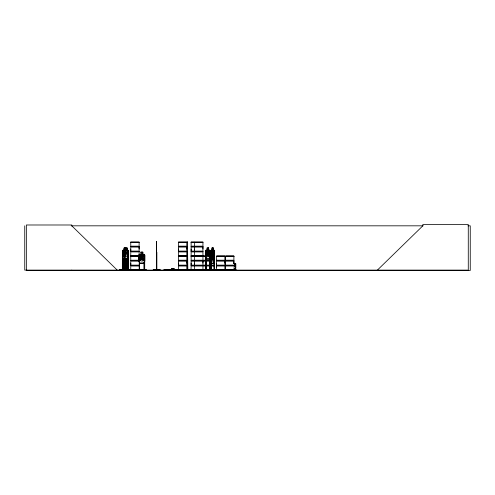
<?xml version="1.0" encoding="UTF-8"?>
<svg xmlns="http://www.w3.org/2000/svg" width="495" height="495" viewBox="0 0 495 495"><rect width="100%" height="100%" fill="white"/><g stroke="black" fill="none" stroke-linecap="round" stroke-linejoin="round"><path stroke-width="0.74" d="M139.12 265.141L130.767 265.141L130.773 263.086M130.767 251.095L130.767 246.993L139.12 246.993L139.114 251.095L130.767 251.095L130.773 249.041M139.114 249.041L139.114 246.993M178.435 265.141L178.435 261.038L186.794 261.038L186.782 265.141L178.435 265.141L178.447 263.086M178.435 251.095L178.435 246.993L186.794 246.993L186.782 251.095L178.435 251.095L178.447 249.041M186.782 263.086L186.782 261.038M186.782 249.041L186.782 246.993M194.226 265.141L191.126 265.141L191.138 263.086M194.226 251.095L191.126 251.095L191.138 249.041M194.591 265.141L194.591 261.038L202.944 261.038L202.938 265.141L194.591 265.141L194.603 263.086M194.591 251.095L194.591 246.993L202.944 246.993L202.938 251.095L194.591 251.095L194.603 249.041M202.938 263.086L202.938 261.038M202.938 249.041L202.938 246.993M216.451 267.133L216.451 263.365M216.525 267.114L216.525 263.315M224.866 263.086L224.866 261.038L216.519 261.038L216.525 263.086M233.894 265.141L225.541 265.141L225.547 263.086M233.888 261.038L233.888 263.086L233.894 261.038L225.541 261.038L225.541 265.141M160.021 269.732L160.021 270.103L153.233 270.091L153.233 269.732M153.326 269.763L159.935 269.763M153.32 270.041L153.32 269.732M191.045 270.035L191.126 265.964L194.226 265.964M119.939 270.091L119.92 269.732M120.038 270.041L120.056 269.732M126.305 270.091L126.343 258.941M212.572 252.741L212.609 253.081L212.578 252.716M213.945 258.99L214.36 256.787L213.92 258.916L211.291 258.916L210.913 250.909L210.957 270.103M213.846 263.192L214.36 261.038M213.877 263.266L214.298 261.069M128.31 256.8L127.883 258.99L128.31 256.8L128.298 250.903L127.871 250.124L123.051 250.124M207.98 270.06L207.894 269.738M213.852 269.763L213.852 270.01M121.659 269.763L121.659 270.01M209.725 258.99L210.319 256.8L209.781 258.99L206.019 258.99L205.536 256.8L206.075 258.99M119.858 270.06L119.914 269.732M124.697 270.06L124.641 250.909L125.087 250.124M213.116 252.877L213.673 251.008L213.159 250.198L213.197 247.927M144.732 260.976L144.07 263.099L139.516 263.099L138.922 260.976L138.854 255.098L138.854 260.989L139.497 263.173M144.119 263.173L144.831 260.989L144.831 255.086L144.101 254.312M124.505 254.603C123.688 257.777 122.865 255.005 124.449 253.434C122.568 250.755 124.103 249.567 124.74 252.939M140.153 270.103L140.153 269.732L140.066 270.06M211.278 250.124L210.913 250.909L211.34 250.124L213.995 250.124L214.397 250.903L214.397 270.103M210.827 255.216L211.223 254.405M210.889 255.216L211.241 254.48M125.105 250.198L124.641 256.8L125.012 258.99M234.958 268.983L235.762 267.578L235.762 263.81M235.762 267.634L235.014 269.033L233.535 268.977M127.902 258.99L123.032 258.99L122.581 250.909L123.1 250.124M123.032 258.99L122.581 256.8L122.686 250.94L123.125 250.198M205.586 270.103L205.536 250.909L206.038 250.124L209.762 250.124L210.319 250.903L210.319 270.103M206.087 250.124L205.536 250.909M138.854 255.098L139.516 254.312M138.922 255.123L139.547 254.387L144.101 254.387L144.732 255.117L144.695 270.103M233.863 267.201L234.593 266.452L234.593 263.829M130.773 256.039L139.132 255.878L139.114 251.918L130.767 251.918L130.767 255.872M130.767 270.097L130.773 265.964L139.12 265.964M178.417 256.045L186.801 255.878L186.782 251.918L178.435 251.918L178.435 255.872M191.107 256.045L194.219 255.884M194.603 256.039L202.956 255.878L202.944 251.918L194.591 251.918L194.591 255.872M194.585 270.097L202.956 269.923L202.938 265.964L194.591 265.964L194.591 269.923M205.994 252.246L205.994 270.103L206.044 269.453M225.516 270.091L233.9 269.923M377.4 270.103L422.841 225.825L422.841 224.526L468.276 224.526L468.276 270.103L24.75 270.103L24.75 225.825M208.11 270.06L208.154 269.732L208.067 270.103M203.191 270.06L224.879 269.923M186.794 269.923L186.782 265.964L178.435 265.964L178.417 270.103L194.219 269.93M71.206 225.825L423.077 225.825M467.93 225.825L470.25 225.825L470.25 270.474L26.346 270.474L26.346 224.99L71.787 224.99L71.787 225.825L117.222 270.103M130.76 242.049L139.132 242.049M178.429 242.049L186.801 242.049M191.12 242.049L202.956 242.049M130.76 242.191L139.132 242.21L139.114 246.163L130.767 246.163L130.767 242.21M186.801 242.191L178.429 242.21L178.447 246.163L186.794 246.163L186.794 242.21M191.12 242.191L202.956 242.21L202.938 246.163L194.591 246.163L194.591 242.21M130.773 242.451L139.114 242.451M178.447 242.451L186.782 242.451M191.138 242.451L194.232 242.451M194.603 242.451L202.938 242.451M194.226 246.163L191.126 246.163L191.126 242.21M130.711 246.454L139.182 246.454M178.379 246.454L186.85 246.454M191.07 246.454L194.207 246.454M194.535 246.454L203.006 246.454M130.711 246.708L139.182 246.708M178.379 246.708L186.85 246.708M191.07 246.708L194.207 246.708M194.535 246.708L203.006 246.708M194.226 246.993L191.126 246.993L191.126 251.095M125.563 247.927L124.047 247.927L125.513 248.001L125.513 250.198M127.06 248.001L125.879 248.001L125.94 250.198L125.34 250.934L125.34 255.03L125.94 256.787L127.06 256.787L127.654 255.03L127.654 250.934L127.06 250.198L127.097 247.927L125.841 247.927L125.841 250.124M208.742 247.927L207.114 247.927L207.114 250.124M212.052 250.124L212.052 247.927L213.258 247.927L213.258 250.124M208.686 248.001L207.164 248.001L207.164 250.198L206.378 250.934L206.378 255.03L207.164 256.787L208.636 256.787L209.428 255.03L209.428 250.934L208.636 250.198L208.636 248.001L208.686 250.198M212.089 248.001L213.221 248.001M127.809 250.124L128.298 250.903M210.27 250.903L209.713 250.124M130.711 251.38L139.182 251.38M178.379 251.38L186.85 251.38M191.07 251.38L194.207 251.38M194.535 251.38L203.006 251.38M130.711 251.633L139.182 251.633M178.379 251.633L186.85 251.633M191.07 251.633L194.207 251.633M194.535 251.633L203.006 251.633M194.226 251.918L191.126 251.918L191.126 255.872M128.18 252.246L127.852 252.246L127.883 270.103L127.815 269.453M140.902 252.19L142.783 252.19L142.783 254.387L143.773 255.117L143.773 259.219L142.783 260.976L140.933 260.976L139.943 259.219L139.943 255.117L140.933 254.387L140.834 252.116L142.851 252.116L142.814 254.312L144.132 254.312M156.463 252.246L156.791 252.246L156.785 270.103M187.605 252.246L187.84 270.103M205.555 252.246L206.155 252.246M210.957 252.246L211.266 252.246L211.266 254.473M213.178 252.209L211.953 252.209L211.953 254.405M124.703 252.982L128.31 252.982M139.485 254.312L140.865 254.312M211.161 254.405L212.015 254.405M213.11 254.405L213.927 254.405L214.273 255.179M211.179 254.48L213.908 254.48M210.79 255.191L211.148 263.266L213.939 263.266M130.773 255.767L139.114 255.767M178.447 255.767L186.782 255.767M191.138 255.767L194.232 255.767M194.603 255.767L202.938 255.767M211.266 256.094L210.183 256.076L211.266 256.101M224.879 256.094L216.507 256.094L224.872 256.101M139.132 256.237L130.76 256.237L130.773 260.209L139.12 260.209M194.219 256.237L191.12 256.249L191.138 260.209L194.226 260.209M203.365 256.249L205.314 256.249M210.183 256.255L211.266 256.237M224.879 256.249L216.507 256.249L216.525 260.209M130.773 256.497L139.114 256.497M178.447 256.497L186.782 256.497M191.138 256.497L194.232 256.497M194.603 256.497L202.938 256.497M203.346 256.497L205.301 256.497M210.183 256.509L211.26 256.497M216.525 256.497L224.866 256.497M225.547 256.497L233.888 256.497M138.817 256.707L139.361 256.707L139.361 270.103M144.088 256.707L144.732 256.707M123.069 258.916L127.858 258.916M206.062 258.916L209.738 258.916M214.007 258.99L211.266 258.99L210.913 256.8M203.358 260.209L205.307 260.209M206.149 260.209L211.266 260.209M216.519 260.209L224.872 260.209L224.872 256.255M130.711 260.5L139.182 260.5M178.379 260.5L186.85 260.5M191.07 260.5L194.207 260.5M194.535 260.5L203.006 260.5M203.389 260.5L205.363 260.5M206.093 260.5L211.278 260.5M216.457 260.5L224.928 260.5M225.479 260.5L233.956 260.5M130.711 260.754L139.182 260.754M178.379 260.754L186.85 260.754M191.07 260.754L194.207 260.754M194.535 260.754L203.006 260.754M203.389 260.754L205.363 260.754M206.093 260.754L211.278 260.754M216.457 260.754L224.928 260.754M225.479 260.754L233.956 260.754M139.12 261.038L130.767 261.038L130.767 265.141M194.226 261.038L191.126 261.038L191.126 265.141M203.358 261.038L205.307 261.038M206.149 261.038L211.266 261.038M214.273 261.082L214.397 250.903L213.933 250.124M139.466 263.173L144.15 263.173M211.179 263.192L213.908 263.192M233.566 263.315L234.989 263.315L235.762 263.866M233.566 263.371L234.989 263.371M203.358 265.141L205.307 265.141M206.149 265.141L213.803 265.141M216.519 265.141L224.872 265.141L224.872 261.038M130.711 265.425L139.182 265.425M178.379 265.425L186.85 265.425M191.07 265.425L194.207 265.425M194.535 265.425L203.006 265.425M203.389 265.425L205.363 265.425M206.093 265.425L213.852 265.425M216.457 265.425L224.928 265.425M225.479 265.425L233.956 265.425M130.711 265.679L139.182 265.679M178.379 265.679L186.85 265.679M191.07 265.679L194.207 265.679M194.535 265.679L203.006 265.679M203.389 265.679L205.363 265.679M206.093 265.679L213.852 265.679M216.457 265.679L224.928 265.679M225.479 265.679L233.956 265.679M203.358 265.964L205.307 265.964M206.149 265.964L213.803 265.964M233.894 265.964L225.541 265.964L225.541 269.923M171.573 268.989L174.172 268.989M234.055 269.008L236.035 269.008L236.035 270.103M123.614 269.453L122.321 269.453L122.339 270.103L122.383 252.246L122.958 252.246L122.958 270.103L123.008 269.453M124.387 269.453L125.458 269.453M126.281 269.453L126.974 269.453M128.236 269.453L127.599 269.453L127.617 270.103M138.749 269.453L139.423 269.453L139.423 270.103M187.908 269.453L187.537 269.453L187.537 270.103M205.499 269.453L206.217 269.453M210.901 269.453L211.526 269.453M213.988 269.453L214.613 269.453L214.583 270.103L214.558 252.246L214.044 252.246L214.013 270.103M172.353 269.546L163.888 269.546L163.888 270.103M173.894 269.546L191.602 269.546M202.375 269.546L230.862 269.546L230.862 270.103M122.834 269.639L127.815 269.639M139.324 269.639L144.125 269.639M156.463 269.639L156.791 269.639M206.044 269.639L209.942 269.639M211.303 269.639L214.211 269.639M119.889 269.763L140.153 269.732M143.296 270.103L143.296 269.732L146.273 270.06M130.773 269.812L139.114 269.812M178.447 269.812L186.782 269.812M191.138 269.812L194.232 269.812L178.398 269.732L178.379 270.072M203.346 269.812L205.301 269.812M206.57 269.812L213.791 269.812M216.525 269.812L224.866 269.812L203.247 269.732L203.259 270.103M119.889 270.01L140.11 270.01M143.309 269.732L146.235 270.01M146.235 269.763L146.192 270.103M129.442 270.06L129.387 269.732L129.381 270.103M124.604 270.06L124.604 269.453M124.418 270.041L124.443 252.246L124.969 252.246L125.006 270.103M234.958 263.42L235.694 263.885M130.965 269.763L130.94 270.103M125.328 270.041L125.402 258.941M217.385 269.763L217.361 270.103M211.662 269.763L211.637 270.103M213.135 254.48L213.716 255.21L213.716 259.312L213.135 261.069L212.052 261.069L211.47 259.312L211.47 255.21L212.052 254.48L212.015 252.209M122.147 270.041L122.129 269.732M213.865 254.405L214.298 255.21M124.146 256.787L123.416 255.03L123.416 250.934L124.146 250.198L124.146 248.001L124.09 250.198M212.293 252.865L211.755 250.928L213.159 250.934L213.159 255.03L212.089 255.03L212.089 250.934L212.695 252.939C213.939 247.048 214.162 255.414 213.159 256.787L212.089 256.787L211.52 255.03L211.52 250.934L212.089 250.198L212.114 247.927M124.684 256.787L125.093 258.99M210.827 261.069L211.21 263.266M159.935 270.01L159.935 269.732M235.694 263.829L235.694 267.628M235.552 269.008L235.552 270.103M235.496 269.336L235.496 263.742L235.082 263.742L235.082 269.138M229.556 269.546L229.556 270.103M224.872 269.923L224.866 265.964L216.519 265.964L216.476 270.103M214.267 269.453L214.298 270.103M214.248 252.246L214.248 269.36M214.057 269.453L214.057 270.103M213.11 252.209L213.073 254.48M212.726 269.732L212.726 270.103M211.489 269.453L211.501 270.103M211.47 262.659L211.47 270.103M211.266 262.659L211.303 270.103M211.204 269.453L211.247 270.103M211.155 263.408L211.155 270.103M210.963 269.453L210.963 270.103M210.214 250.934L210.214 256.787M210.171 269.453L210.189 270.103M210.066 269.453L210.09 270.103M209.991 258.941L209.942 270.103M209.837 270.103L209.831 252.246L210.431 252.246L210.431 270.103L210.48 269.453L209.775 269.453L209.781 270.103M208.537 269.546L208.537 270.103M206.155 257.456L206.205 270.103M205.895 269.453L205.895 270.103M205.722 258.941L205.722 269.36M205.635 250.94L205.635 256.787M205.666 269.453L205.666 270.103M187.914 269.453L187.914 270.103M187.611 241.393L187.605 270.103M176.653 270.103L176.653 269.732L173.869 269.732L173.869 270.103M176.14 269.732L176.115 270.103M175.546 269.732L175.546 270.103M174.989 269.732L174.989 270.103M174.438 269.732L174.376 270.103M174.172 270.103L174.172 268.432L171.573 268.432L171.573 270.103M172.303 270.103L172.31 269.732L169.519 269.732L169.519 270.103M171.796 269.732L171.771 270.103M171.202 269.732L171.202 270.103M170.905 269.732L170.936 270.103M170.645 269.732L170.645 270.103M170.033 269.732L170.094 270.103M165.188 269.546L165.188 270.103M156.816 270.103L156.828 269.453L156.401 269.453L156.401 270.103M156.705 252.246L156.698 270.103M156.556 241.393L156.55 270.103M156.47 241.393L156.463 270.103M144.794 270.103L144.794 269.453L144.02 269.453L144.02 270.103M144.633 261.174L144.552 270.103L144.54 269.453M144.28 269.453L144.262 270.103M144.187 256.707L144.187 270.103M144.088 262.659L144.125 270.103M139.262 262.659L139.182 270.103M138.897 269.453L138.909 270.103M128.496 269.732L128.496 270.103M128.236 250.903L128.199 270.103M127.982 252.246L128.019 270.103M127.654 258.941L127.667 270.103M126.998 248.001L126.998 250.198M126.918 258.941L126.924 270.103L126.899 269.453M126.745 258.941L126.794 270.103M126.615 269.453L126.671 270.103M126.516 258.941L126.59 270.103M126.473 269.453L126.423 270.103M125.458 248.001L125.458 250.198M125.266 269.453L125.297 270.103M125.179 258.941L125.192 270.103M125.093 269.453L125.124 270.103M124.771 258.198L124.771 269.36M124.394 248.366L124.394 249.103M124.406 269.453L124.381 270.103M124.146 250.934L124.146 255.03M123.558 258.941L123.577 270.103M123.459 269.453L123.422 270.103M123.373 258.941L123.348 270.103M123.15 258.941L123.15 270.103M122.785 258.198L122.834 270.103M122.71 269.453L122.686 270.103L122.63 269.453M122.556 252.246L122.513 270.103M71.787 270.103L71.787 270.474M213.524 260.252L213.128 260.259L212.516 258.198L211.885 260.314L211.495 260.252L212.268 257.716L211.6 255.166L212.497 257.214L213.104 255.222L213.481 255.203L212.745 257.728L213.524 260.252M209.354 255.971L208.847 256.039L207.974 253.916C207.188 257.474 205.561 256.28 207.64 253.434C205.598 250.699 207.281 249.604 207.95 252.939C208.605 249.61 210.394 250.674 208.29 253.452L209.354 255.971M143.55 260.16L142.913 260.228L141.824 258.105C141.056 261.478 138.643 260.698 141.397 257.623C138.804 254.733 141.001 253.904 141.787 257.122C142.56 253.91 144.893 254.702 142.22 257.635L143.55 260.16M127.302 270.01L127.302 270.01M125.266 248.366L124.264 248.366L124.264 249.103L125.266 249.103L125.266 248.366M126.856 248.366L126.138 248.366L126.138 249.103L126.856 249.103L126.856 248.366M208.376 248.366L207.43 248.366L207.43 249.103L208.376 249.103L208.376 248.366M212.968 248.366L212.281 248.366L212.281 249.103L212.968 249.103L212.968 248.366M127.06 250.934L125.94 250.934L125.94 255.03L127.06 255.03L127.06 250.934M208.636 250.934L207.164 250.934L207.164 255.03L208.636 255.03L208.636 250.934M142.449 252.555L141.261 252.555L141.261 253.285L142.449 253.285L142.449 252.555M212.943 252.648L212.244 252.648L212.244 253.378L212.943 253.378L212.943 252.648M142.783 255.117L140.933 255.117L140.933 259.219L142.783 259.219L142.783 255.117M213.135 255.21L212.052 255.21L212.052 259.312L213.135 259.312L213.135 255.21M139.132 256.045L130.76 256.045L139.12 256.101M186.801 256.094L178.429 256.045L186.794 256.101M194.232 256.045L191.12 256.094L194.226 256.101M202.956 256.045L194.585 256.045L202.944 256.101M205.456 256.094L203.352 256.082L205.45 256.101M233.9 256.094L225.534 256.094L233.894 256.101M186.801 256.249L178.429 256.249L178.447 260.209L186.794 260.209L186.794 256.255M202.956 256.237L194.585 256.237L194.603 260.209L202.944 260.209L202.944 256.255M233.9 256.249L225.534 256.249L225.547 260.209L233.894 260.209L233.894 256.255M202.931 269.806L194.609 269.806L202.938 269.812M233.875 269.806L225.559 269.806L233.888 269.812M175.286 270.103L175.286 269.732L175.255 270.103"/></g></svg>
